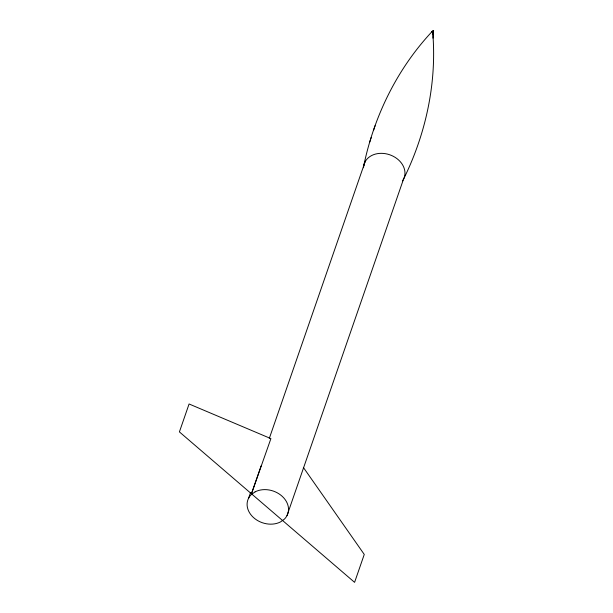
<?xml version="1.0" encoding="UTF-8"?>
<svg xmlns="http://www.w3.org/2000/svg" width="613" height="613" viewBox="0 0 613 613"><rect width="100%" height="100%" fill="white"/><g stroke="black" fill="none" stroke-linecap="round" stroke-linejoin="round"><path stroke-width="0.92" d="M363.693 166.008C374.06 115.941 397.416 68.311 432.594 31.01L433.583 30.65A730.543 341.602 65.7 0 1 433 38.152M369.716 142.116L371.225 137.534M373.562 130.331L375.087 125.711M248.617 498.139L250.495 492.714M269.276 438.479L365.064 161.855M261.13 465.857L251.46 493.787L270.908 438.617L189.08 403.982L179.41 431.904L354.59 582.35L364.26 554.428L303.366 467.435M432.334 34.251L433.583 30.65M286.999 515.64L403.446 179.364C426.058 133.672 437.199 81.95 432.594 31.01L431.514 31.784M363.54 167.778A21.149 16.758 19.1 0 1 389.5 154.698A21.149 16.758 19.1 0 1 402.526 180.866M255.1 491.864L251.292 494.584A21.149 16.758 19.1 0 0 253.238 517.303A21.149 16.758 19.1 0 0 280.516 521.916L284.317 519.203A21.149 16.758 19.1 0 0 282.371 496.476A21.149 16.758 19.1 0 0 255.1 491.864"/></g></svg>
